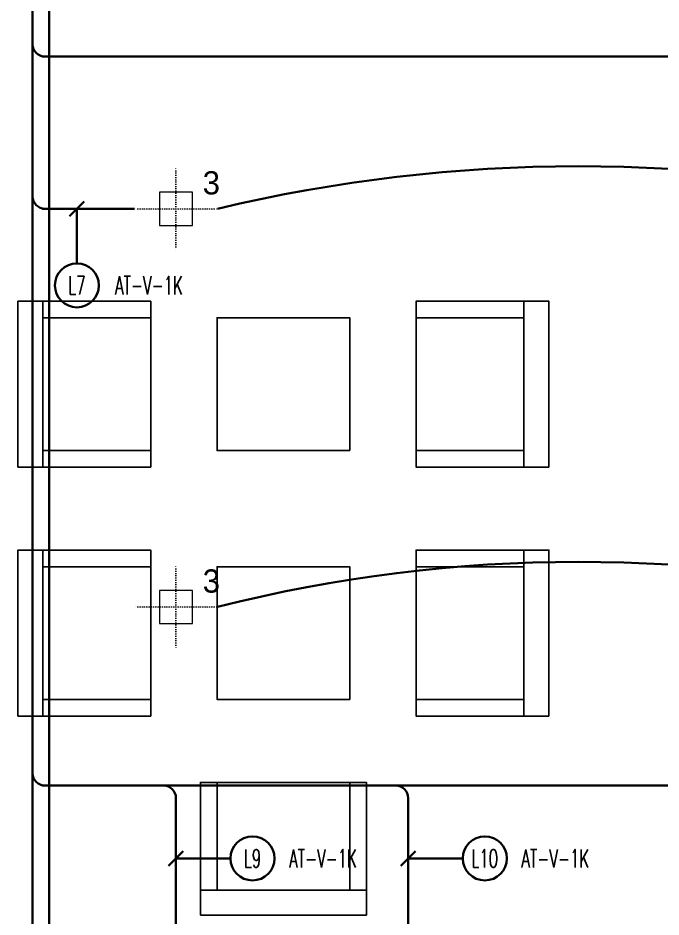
# Model space of a CAD drawing. Extents: x -2012 to 34975, y -1043 to 8321.
# Drawn here: x 17311 to 17698, y 2496 to 3037 of the extents above; entities that cross this region are included whole.
import ezdxf
from ezdxf.enums import TextEntityAlignment as Align

# ---------------------------------------------------------------- set-up
doc = ezdxf.new("R2010")
doc.units = 0
doc.header["$LTSCALE"] = 25
doc.linetypes.add('DOT2', pattern=[0.125, 0, -0.125])
doc.layers.get('0').update_dxf_attribs({"color": 9, "lineweight": 9})
for name, color, linetype, lineweight in [('05', 9, 'Continuous', 9), ('31', 9, 'Continuous', 9), ('E-KABLO', 7, 'Continuous', 30), ('E-LİNYE', 7, 'Continuous', 30)]:
    doc.layers.add(name, color=color, linetype=linetype, lineweight=lineweight)
doc.styles.add('E-YAZI', font='txttw.shx')
doc.styles.add('TX-TEXT', font='')
doc.styles.get('TX-TEXT').set_extended_font_data('TrSah Futura Lt BT')

# ---------------------------------------------------------------- blocks, each defined once
blk = doc.blocks.new('m-vw-sehpa')
at = {"lineweight": -3, "ltscale": 0.5}
blk.add_lwpolyline([(0, 0), (80, 0), (80, -80), (0, -80)], close=True, dxfattribs=at)
blk = doc.blocks.new('m-vw-tekli koltuk')
at = {"lineweight": -3, "ltscale": 0.5}
blk.add_lwpolyline([(-50, 0), (50, 0), (50, -80), (-50, -80)], close=True, dxfattribs=at)
for points in [[(-50, -15), (-50, -15), (50, -15)], [(-40, -15), (-40, -15), (-40, -80)], [(40, -15), (40, -15), (40, -80)]]:
    blk.add_lwpolyline(points, dxfattribs=at)
blk = doc.blocks.new('p-bur-vw- aydınlatma 3')
at = {"linetype": 'DOT2', "ltscale": 0.4}
for q in [(0, 25), (-25, 0), (0, -25), (25, 0)]:
    blk.add_line((0, 0), q, dxfattribs=at)
at = {"linetype": 'ByBlock'}
blk.add_lwpolyline([(0, 10), (-10, 10), (-10, -10), (10, -10), (10, 10), (0, 10)], dxfattribs=at)
at = {"insert": (16.13, 22.65), "char_height": 14, "width": 14.596, "attachment_point": 1, "style": 'TX-TEXT'}
blk.add_mtext('3', dxfattribs=at)

msp = doc.modelspace()

# ---------------------------------------------------------------- linework, layer by layer
at = {"layer": 'E-KABLO', "color": 4}
msp.add_line((17329.41, 936.6), (17329.41, 3139.5), dxfattribs=at)
at = {"layer": 'E-KABLO', "color": 6}
for p, q in [((17319.44, 3021.72), (17319.44, 3132)), ((17319.44, 2930), (17319.44, 3021.72)), ((18124.63, 3014.22), (17326.71, 3014.22)), ((17319.44, 2582.33), (17319.44, 2930)), ((17380.84, 2922.5), (17325.19, 2922.5)), ((17319.44, 926.6), (17319.44, 2582.33)), ((17326.94, 2574.83), (17380.9, 2574.83)), ((17355.21, 2574.83), (17398.34, 2574.83)), ((17398.34, 2574.83), (17538.34, 2574.83)), ((17538.34, 2574.83), (17883.34, 2574.83)), ((17405.84, 2477.5), (17405.84, 2567.33)), ((17545.84, 2221.57), (17545.84, 2567.33))]:
    msp.add_line(p, q, dxfattribs=at)
for centre, radius, start, end in [((17326.94, 3021.72), 7.5, 180, 270), ((17648.34, 2012.78), 935.36, 76.55381, 103.44619), ((17326.94, 2930), 7.5, 180, 270), ((17648.34, 1826.7), 883.01, 75.74035, 104.25965), ((17326.94, 2582.33), 7.5, 180, 270), ((17398.34, 2567.33), 7.5, 0, 90), ((17538.34, 2567.33), 7.5, 0, 90)]:
    msp.add_arc(centre, radius, start, end, dxfattribs=at)
at = {"layer": 'E-LİNYE', "color": 7, "linetype": 'Continuous'}
for p, q in [((17350.56, 2926.92), (17341.72, 2918.08)), ((17346.14, 2889.62), (17346.14, 2922.5)), ((17401.42, 2526.56), (17410.26, 2535.39)), ((17438.74, 2530.97), (17405.84, 2530.97)), ((17541.42, 2526.56), (17550.26, 2535.39)), ((17578.74, 2530.97), (17545.84, 2530.97))]:
    msp.add_line(p, q, dxfattribs=at)
for centre in [(17346.14, 2876.36), (17452, 2530.97), (17592, 2530.97)]:
    msp.add_circle(centre, 13.26, dxfattribs=at)

# ---------------------------------------------------------------- block references
at = {"layer": '05', "lineweight": -3, "rotation": 90.00000000000001}
for p in [(17310.62, 2816.79), (17310.62, 2666.79)]:
    msp.add_blockref('m-vw-tekli koltuk', p, dxfattribs=at)
at = {"layer": '05', "lineweight": -3, "xscale": -1}
for name, p, rotation in [('m-vw-tekli koltuk', (17630.62, 2816.79), 270), ('m-vw-sehpa', (17510.62, 2776.79), 270), ('m-vw-tekli koltuk', (17630.62, 2666.79), 270), ('m-vw-sehpa', (17510.62, 2626.79), 270), ('m-vw-tekli koltuk', (17470.62, 2496.79), 180)]:
    msp.add_blockref(name, p, dxfattribs=dict(at, rotation=rotation))
at = {"layer": '31', "linetype": 'ByBlock'}
for p in [(17405.84, 2922.5), (17405.84, 2682.5)]:
    msp.add_blockref('p-bur-vw- aydınlatma 3', p, dxfattribs=at)

# ---------------------------------------------------------------- texts
at = {"layer": 'E-LİNYE', "color": 3, "linetype": 'Continuous', "style": 'E-YAZI', "width": 0.6}
for s, p in [('L7', (17346.14, 2876.36)), ('AT-V-1K', (17389.58, 2876.36)), ('L9', (17452, 2530.97)), ('AT-V-1K', (17494.51, 2530.97)), ('L10', (17592, 2530.97)), ('AT-V-1K', (17634.51, 2530.97))]:
    msp.add_text(s, height=10.938, dxfattribs=at).set_placement(p, align=Align.MIDDLE_CENTER)

doc.saveas('drawing.dxf')
